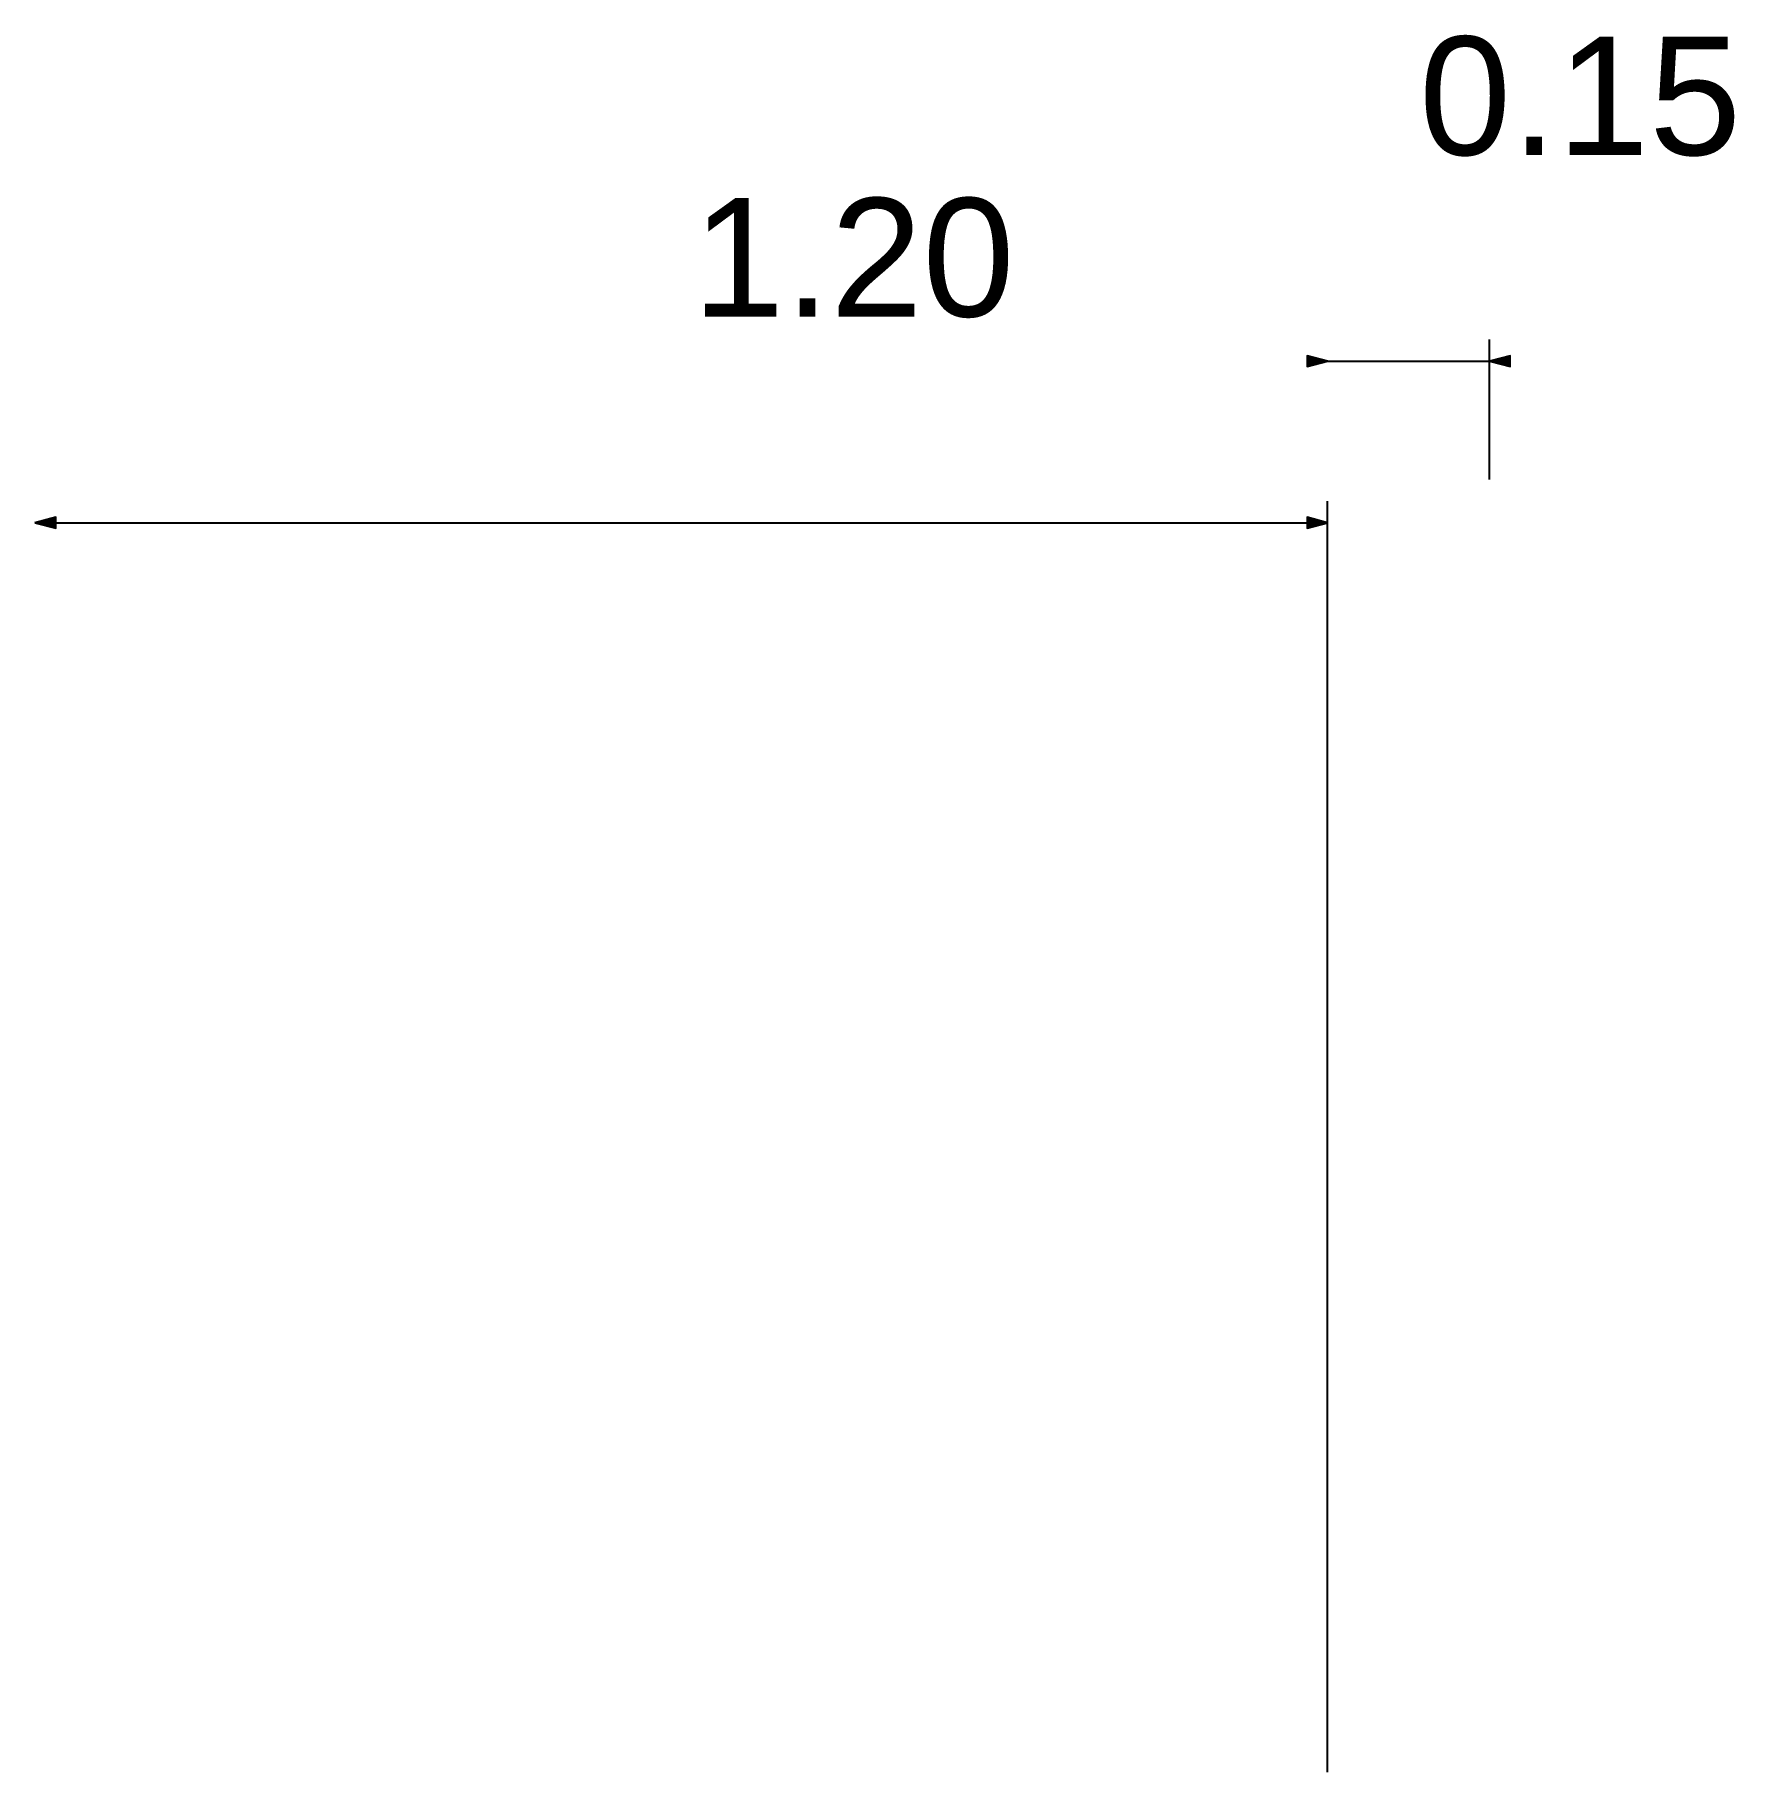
# Model space of a CAD drawing. Header units: millimetres. Extents: x -182 to 147, y -1396 to 58.
# Drawn here: x -122.427 to -119.272, y -1396.32 to -1393.094 of the extents above.
import ezdxf

# ---------------------------------------------------------------- set-up
doc = ezdxf.new("R2010")
doc.units = ezdxf.units.MM
doc.header["$LTSCALE"] = 10
doc.header["$MEASUREMENT"] = 0
doc.layers.add('Arquitetura', color=8, linetype='Continuous')
doc.styles.add('Arial', font='arial.ttf')

msp = doc.modelspace()

# ---------------------------------------------------------------- hatches: boundary and pattern name
at = {"layer": 'Arquitetura', "linetype": 'Continuous'}
for points in [[(-120.027, -1393.7), (-120.065, -1393.69), (-120.065, -1393.71), (-120.027, -1393.7)], [(-119.727, -1393.7), (-119.688, -1393.71), (-119.688, -1393.69), (-119.726, -1393.7)], [(-122.427, -1394), (-122.388, -1394.01), (-122.388, -1393.99), (-122.427, -1394)], [(-120.027, -1394), (-120.065, -1393.99), (-120.065, -1394.01), (-120.027, -1394)]]:
    msp.add_hatch(color=256, dxfattribs=at).paths.add_polyline_path(points)

# ---------------------------------------------------------------- linework, layer by layer
at = {"layer": 'Arquitetura'}
for p, q in [((-119.726, -1393.92), (-119.726, -1393.66)), ((-120.027, -1393.7), (-119.726, -1393.7)), ((-120.027, -1396.32), (-120.027, -1393.96)), ((-122.427, -1394), (-120.027, -1394))]:
    msp.add_line(p, q, dxfattribs=at)
for points in [[(-120.027, -1393.7), (-120.065, -1393.69), (-120.065, -1393.71), (-120.027, -1393.7)], [(-119.726, -1393.7), (-119.688, -1393.71), (-119.688, -1393.69), (-119.726, -1393.7)], [(-122.427, -1394), (-122.388, -1394.01), (-122.388, -1393.99), (-122.427, -1394)], [(-120.027, -1394), (-120.065, -1393.99), (-120.065, -1394.01), (-120.027, -1394)]]:
    msp.add_lwpolyline(points, close=True, dxfattribs=at)

# ---------------------------------------------------------------- texts
at = {"layer": 'Arquitetura', "color": 3, "char_height": 0.22, "width": 1.200118, "attachment_point": 7, "line_spacing_factor": 0.798, "style": 'Arial'}
for s, insert in [('0.15', (-119.857, -1393.3204)), ('1.20', (-121.206, -1393.6204))]:
    msp.add_mtext(s, dxfattribs=dict(at, insert=insert))

doc.saveas('drawing.dxf')
